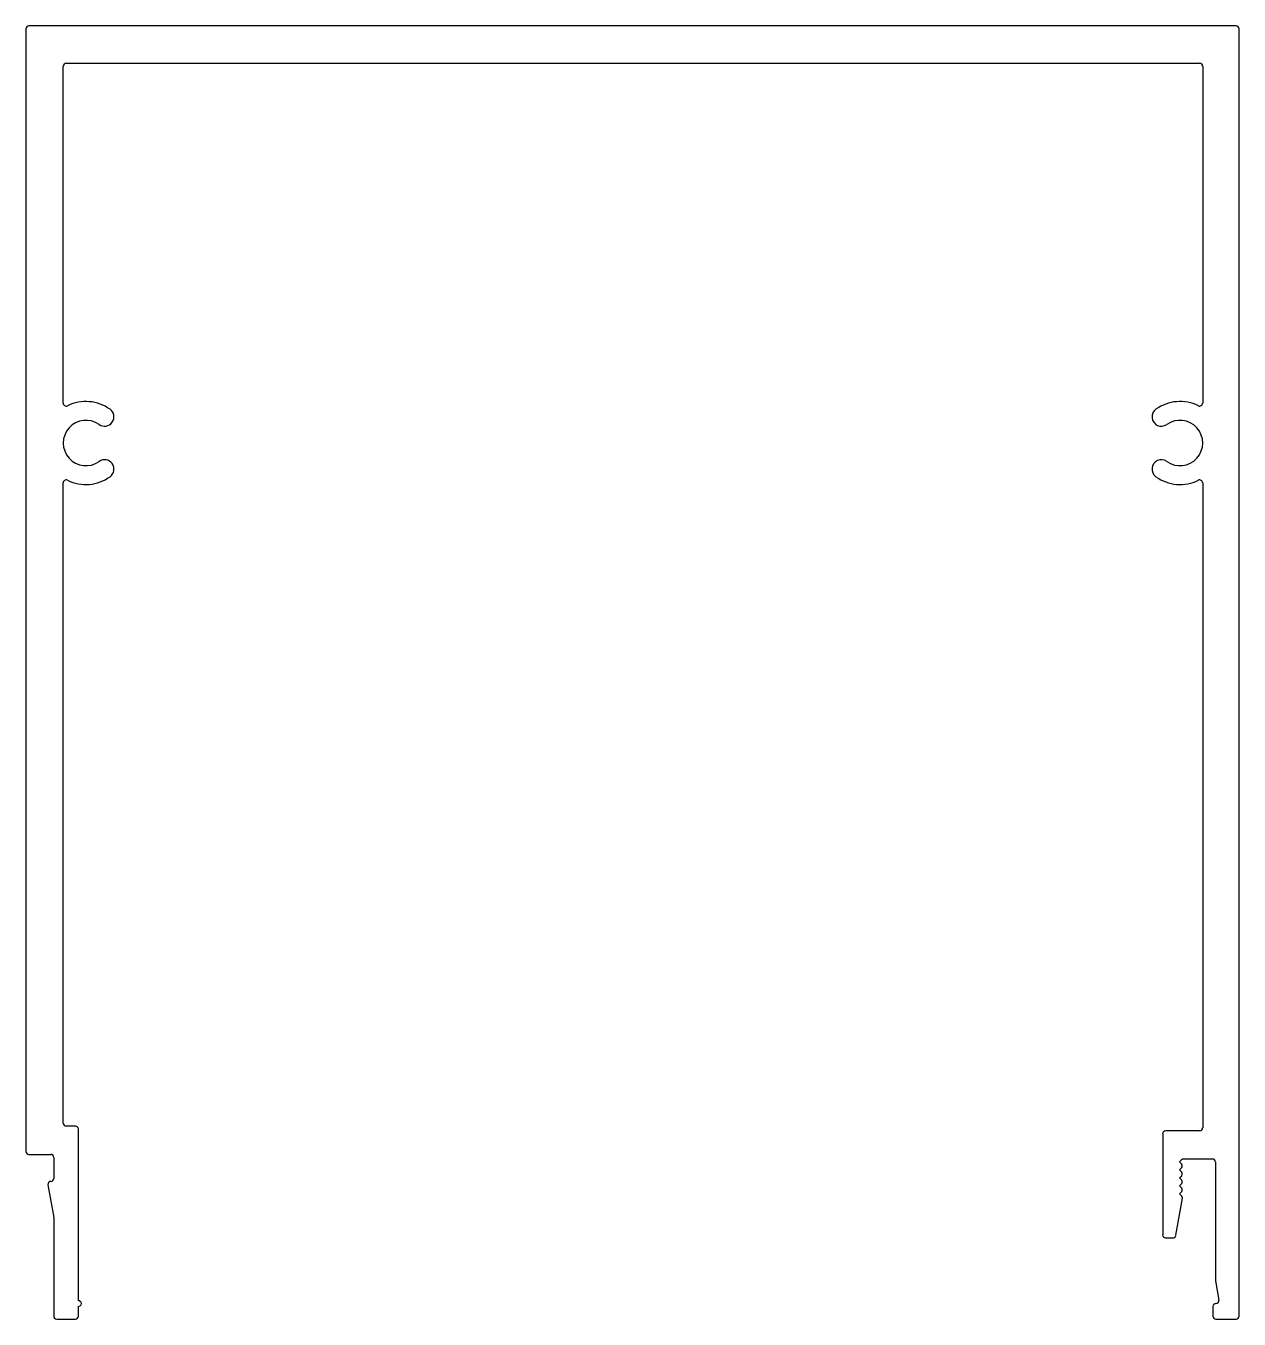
# Model space of a CAD drawing. Header units: inches. Extents: x -50 to 51, y 5 to 113.
import ezdxf

# ---------------------------------------------------------------- set-up
doc = ezdxf.new("R2010")
doc.units = ezdxf.units.IN
doc.header["$MEASUREMENT"] = 0
doc.layers.add('-Frame', color=152, linetype='Continuous')

msp = doc.modelspace()

# ---------------------------------------------------------------- linework, layer by layer
at = {"layer": '-Frame', "color": 4}
for p, q in [((-50.34, 112.93), (-50.34, 19.01)), ((50.91, 113.18), (-50.08, 113.18)), ((51.17, 5.23), (51.17, 112.93)), ((-47.21, 81.62), (-47.21, 109.8)), ((-46.96, 110.06), (47.86, 110.06)), ((48.12, 109.8), (48.12, 81.62)), ((-47.21, 21.38), (-47.21, 74.94)), ((48.12, 74.94), (48.12, 20.99)), ((-46.19, 21.12), (-46.96, 21.12)), ((-45.94, 6.53), (-45.94, 20.87)), ((47.86, 20.74), (45.02, 20.74)), ((44.77, 20.48), (44.77, 12.03)), ((-50.08, 18.76), (-48.25, 18.76)), ((-48, 18.51), (-48, 16.74)), ((46.17, 18.13), (46.36, 18.32)), ((46.36, 17.94), (46.17, 18.13)), ((46.17, 17.46), (46.36, 17.65)), ((46.36, 17.27), (46.17, 17.46)), ((46.5, 18.38), (48.93, 18.38)), ((49.18, 18.12), (49.18, 8.22)), ((-48.24, 16.5), (-48.25, 16.5)), ((46.17, 16.8), (46.36, 16.98)), ((46.36, 16.61), (46.17, 16.8)), ((46.17, 16.13), (46.36, 16.32)), ((-48.49, 16.21), (-48, 13.47)), ((46.36, 15.94), (46.17, 16.13)), ((46.17, 15.46), (46.36, 15.65)), ((46.36, 15.27), (46.17, 15.46)), ((45.87, 11.99), (46.42, 15.09)), ((-48, 13.42), (-48, 5.23)), ((45.02, 11.78), (45.62, 11.78)), ((49.18, 8.17), (49.47, 6.56)), ((-45.8, 6.46), (-45.94, 6.53)), ((-45.94, 6.02), (-45.8, 6.1)), ((-45.94, 5.23), (-45.94, 6.02)), ((48.98, 6.04), (48.98, 5.23)), ((49.23, 6.28), (49.22, 6.28)), ((-47.75, 4.98), (-46.19, 4.98)), ((49.23, 4.98), (50.91, 4.98))]:
    msp.add_line(p, q, dxfattribs=at)
for centre, radius, start, end in [((-50.08, 112.93), 0.254, 90, 180), ((50.91, 112.93), 0.254, 360, 90), ((-46.96, 109.8), 0.254, 90, 180), ((47.86, 109.8), 0.254, 360, 90), ((-46.96, 81.62), 0.254, 180, 296.2314), ((-45.31, 78.28), 3.47, 54.4669, 116.2314), ((46.22, 78.28), 3.47, 63.7686, 125.5331), ((47.86, 81.62), 0.254, 243.7686, 0), ((-45.31, 78.28), 1.9, 54.4669, 305.5331), ((-43.75, 80.47), 0.785, 234.4669, 54.4669), ((44.66, 80.47), 0.785, 125.5331, 305.5331), ((46.22, 78.28), 1.9, 234.4669, 125.5331), ((-43.75, 76.1), 0.785, 305.5331, 125.5331), ((44.66, 76.1), 0.785, 54.4669, 234.4669), ((-46.96, 74.94), 0.254, 63.7686, 180), ((-45.31, 78.28), 3.47, 243.7686, 305.5331), ((46.22, 78.28), 3.47, 234.4669, 296.2314), ((47.86, 74.94), 0.254, 0, 116.2314), ((-46.96, 21.38), 0.254, 180, 270), ((-46.19, 20.87), 0.254, 0, 90), ((45.02, 20.48), 0.254, 90, 180), ((47.86, 20.99), 0.254, 270, 0), ((-50.08, 19.01), 0.254, 180, 270), ((-48.25, 18.51), 0.254, 0, 90), ((46.5, 18.17), 0.203, 90, 135), ((46.21, 17.79), 0.203, 315, 45), ((48.93, 18.12), 0.254, 360, 90), ((-48.25, 16.26), 0.241, 90, 190), ((-48.24, 16.74), 0.241, 270, 0), ((46.21, 17.13), 0.203, 315, 45), ((46.21, 16.46), 0.203, 315, 45), ((46.21, 15.8), 0.203, 315, 45), ((46.22, 15.13), 0.203, 350.0148, 45), ((-48.25, 13.42), 0.254, 0, 10), ((45.02, 12.03), 0.254, 180, 270), ((45.62, 12.03), 0.254, 270, 350.0148), ((49.43, 8.22), 0.254, 180, 190), ((49.23, 6.52), 0.241, 270, 10), ((-45.89, 6.28), 0.203, 298.5831, 61.4169), ((49.22, 6.04), 0.241, 90, 180), ((-47.75, 5.23), 0.254, 180, 270), ((-46.19, 5.23), 0.254, 270, 0), ((49.23, 5.23), 0.254, 180, 270), ((50.91, 5.23), 0.254, 270, 0)]:
    msp.add_arc(centre, radius, start, end, dxfattribs=at)

doc.saveas('drawing.dxf')
